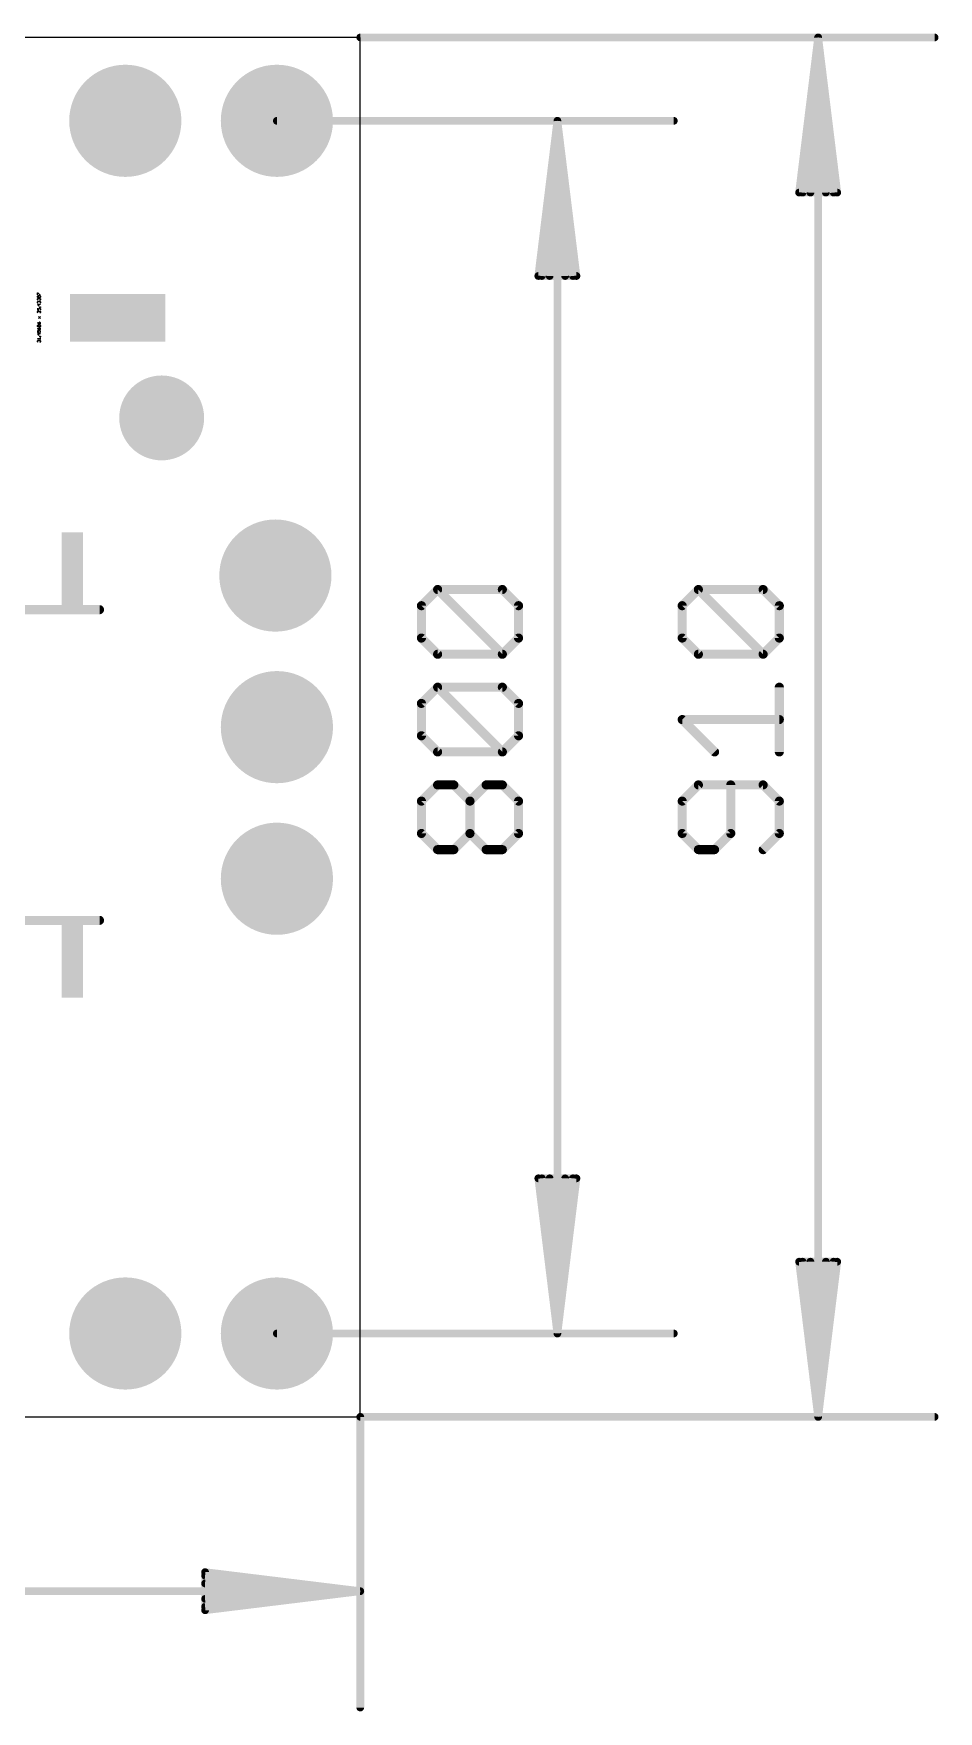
# Model space of a CAD drawing. Extents: x 0.41 to 2.6, y -0.19 to 1.05.
# Drawn here: x 1.999 to 2.596, y -0.194 to 0.913 of the extents above; entities that cross this region are included whole.
import ezdxf

# ---------------------------------------------------------------- set-up
doc = ezdxf.new("R2010")
doc.units = 0
for name, color, linetype in [('17', 82, 'CONTINUOUS'), ('20', 7, 'CONTINUOUS'), ('51', 53, 'CONTINUOUS')]:
    doc.layers.add(name, color=color, linetype=linetype)

# ---------------------------------------------------------------- blocks, each defined once
blk = doc.blocks.new('RECT')
blk.add_solid([(-0.5, -0.5), (0.5, -0.5), (-0.5, 0.5), (0.5, 0.5)])
blk = doc.blocks.new('ROUNDP')
at = {"const_width": 0.5}
blk.add_lwpolyline([(0, -0.25, 1), (0, 0.25, 1), (0, -0.25)], format="xyb", dxfattribs=at)

msp = doc.modelspace()

# ---------------------------------------------------------------- linework, layer by layer
at = {"layer": '20'}
for p, q in [((2.215, 0.91), (0.455, 0.91)), ((2.215, 0), (2.215, 0.91)), ((0.455, 0), (2.215, 0))]:
    msp.add_line(p, q, dxfattribs=at)
at = {"layer": '51'}
for p, q in [((2.001998, 0.740158), (2.001998, 0.741492)), ((2.001998, 0.741492), (2.002332, 0.741492)), ((2.001998, 0.739317), (2.002332, 0.739651)), ((2.001998, 0.73865), (2.001998, 0.739317)), ((2.002332, 0.738316), (2.001998, 0.73865)), ((2.001998, 0.737476), (2.002332, 0.737809)), ((2.001998, 0.736808), (2.001998, 0.737476)), ((2.002332, 0.736475), (2.001998, 0.736808)), ((2.001998, 0.735634), (2.002332, 0.735968)), ((2.001998, 0.734967), (2.001998, 0.735634)), ((2.002332, 0.734633), (2.001998, 0.734967)), ((2.004, 0.733792), (2.001998, 0.733792)), ((2.001998, 0.733792), (2.002999, 0.732792)), ((2.001998, 0.731364), (2.001998, 0.730029)), ((2.002332, 0.741492), (2.003666, 0.740158)), ((2.002332, 0.739651), (2.003666, 0.739651)), ((2.003666, 0.738316), (2.002332, 0.739651)), ((2.003666, 0.738316), (2.002332, 0.738316)), ((2.002332, 0.737809), (2.002666, 0.737809)), ((2.002332, 0.735968), (2.002666, 0.735968)), ((2.002666, 0.737809), (2.002999, 0.737476)), ((2.002666, 0.735968), (2.002999, 0.735634)), ((2.002666, 0.73103), (2.002999, 0.731364)), ((2.002666, 0.730697), (2.002666, 0.73103)), ((2.002999, 0.730029), (2.002666, 0.730697)), ((2.002999, 0.737476), (2.003333, 0.737809)), ((2.002999, 0.737476), (2.002999, 0.737142)), ((2.002999, 0.735634), (2.003333, 0.735968)), ((2.002999, 0.735634), (2.002999, 0.7353)), ((2.002999, 0.732792), (2.002999, 0.734126)), ((2.002999, 0.731364), (2.003666, 0.731364)), ((2.003333, 0.737809), (2.003666, 0.737809)), ((2.003333, 0.735968), (2.003666, 0.735968)), ((2.003666, 0.740158), (2.004, 0.740158)), ((2.003666, 0.739651), (2.004, 0.739317)), ((2.004, 0.73865), (2.003666, 0.738316)), ((2.003666, 0.737809), (2.004, 0.737476)), ((2.004, 0.736808), (2.003666, 0.736475)), ((2.003666, 0.735968), (2.004, 0.735634)), ((2.004, 0.734967), (2.003666, 0.734633)), ((2.003666, 0.731871), (2.003666, 0.732204)), ((2.003666, 0.732204), (2.004, 0.732204)), ((2.004, 0.731871), (2.003666, 0.731871)), ((2.003666, 0.731364), (2.004, 0.73103)), ((2.004, 0.739317), (2.004, 0.73865)), ((2.004, 0.737476), (2.004, 0.736808)), ((2.004, 0.735634), (2.004, 0.734967)), ((2.004, 0.732204), (2.004, 0.731871)), ((2.004, 0.73103), (2.004, 0.730363)), ((2.001998, 0.730029), (2.002999, 0.730029)), ((2.001998, 0.729189), (2.002332, 0.729522)), ((2.001998, 0.728521), (2.001998, 0.729189)), ((2.002332, 0.728188), (2.001998, 0.728521)), ((2.001998, 0.722156), (2.002332, 0.721489)), ((2.001998, 0.719981), (2.002332, 0.720315)), ((2.001998, 0.719314), (2.001998, 0.719981)), ((2.002332, 0.729522), (2.002666, 0.729522)), ((2.002332, 0.721489), (2.002999, 0.720822)), ((2.002332, 0.720315), (2.003666, 0.720315)), ((2.003666, 0.71898), (2.002332, 0.720315)), ((2.002666, 0.729522), (2.002999, 0.729189)), ((2.002666, 0.724505), (2.004, 0.725839)), ((2.004, 0.724505), (2.002666, 0.725839)), ((2.002999, 0.729189), (2.003333, 0.729522)), ((2.002999, 0.729189), (2.002999, 0.728855)), ((2.003333, 0.722156), (2.002999, 0.721822)), ((2.002999, 0.721822), (2.002999, 0.720822)), ((2.002999, 0.720822), (2.003666, 0.720822)), ((2.003333, 0.729522), (2.003666, 0.729522)), ((2.003666, 0.722156), (2.003333, 0.722156)), ((2.004, 0.730363), (2.003666, 0.730029)), ((2.003666, 0.729522), (2.004, 0.729189)), ((2.004, 0.728521), (2.003666, 0.728188)), ((2.004, 0.721822), (2.003666, 0.722156)), ((2.003666, 0.720822), (2.004, 0.721155)), ((2.003666, 0.720315), (2.004, 0.719981)), ((2.004, 0.729189), (2.004, 0.728521)), ((2.004, 0.721155), (2.004, 0.721822)), ((2.004, 0.719981), (2.004, 0.719314)), ((2.002332, 0.71898), (2.001998, 0.719314)), ((2.001998, 0.718473), (2.002332, 0.717806)), ((2.002332, 0.716632), (2.001998, 0.716298)), ((2.001998, 0.716298), (2.001998, 0.715631)), ((2.001998, 0.715631), (2.002332, 0.715297)), ((2.004, 0.714456), (2.001998, 0.714456)), ((2.001998, 0.714456), (2.002999, 0.713456)), ((2.002666, 0.710693), (2.001998, 0.71136)), ((2.001998, 0.71136), (2.004, 0.71136)), ((2.001998, 0.709852), (2.002332, 0.710186)), ((2.001998, 0.709185), (2.001998, 0.709852)), ((2.002332, 0.708852), (2.001998, 0.709185)), ((2.003666, 0.71898), (2.002332, 0.71898)), ((2.002332, 0.717806), (2.002999, 0.717139)), ((2.003666, 0.716632), (2.002332, 0.716632)), ((2.002332, 0.715297), (2.002666, 0.715297)), ((2.002332, 0.710186), (2.002666, 0.710186)), ((2.002666, 0.715297), (2.002999, 0.715631)), ((2.002666, 0.710186), (2.002999, 0.709852)), ((2.003333, 0.718473), (2.002999, 0.718139)), ((2.002999, 0.718139), (2.002999, 0.717139)), ((2.002999, 0.717139), (2.003666, 0.717139)), ((2.002999, 0.715631), (2.002999, 0.716632)), ((2.002999, 0.713456), (2.002999, 0.71479)), ((2.002999, 0.709852), (2.003333, 0.710186)), ((2.002999, 0.709852), (2.002999, 0.709519)), ((2.003666, 0.718473), (2.003333, 0.718473)), ((2.003333, 0.710186), (2.003666, 0.710186)), ((2.004, 0.719314), (2.003666, 0.71898)), ((2.004, 0.718139), (2.003666, 0.718473)), ((2.003666, 0.717139), (2.004, 0.717472)), ((2.004, 0.716298), (2.003666, 0.716632)), ((2.003666, 0.715297), (2.004, 0.715631)), ((2.003666, 0.712535), (2.003666, 0.712868)), ((2.003666, 0.712868), (2.004, 0.712868)), ((2.004, 0.712535), (2.003666, 0.712535)), ((2.003666, 0.710186), (2.004, 0.709852)), ((2.004, 0.709185), (2.003666, 0.708852)), ((2.004, 0.717472), (2.004, 0.718139)), ((2.004, 0.715631), (2.004, 0.716298)), ((2.004, 0.712868), (2.004, 0.712535)), ((2.004, 0.710693), (2.004, 0.712028)), ((2.004, 0.709852), (2.004, 0.709185))]:
    msp.add_line(p, q, dxfattribs=at)
for points, const_width in [([(2.215, 0.91), (2.593772, 0.91)], 0.005118), ([(2.517, 0.91), (2.504431, 0.807638)], 0.005118), ([(2.517, 0.91), (2.506764, 0.807638)], 0.005118), ([(2.517, 0.91), (2.511882, 0.807638)], 0.005118), ([(2.517, 0.91), (2.517, 0)], 0.005118), ([(2.529569, 0.807638), (2.517, 0.91)], 0.005118), ([(2.522118, 0.807638), (2.517, 0.91)], 0.005118), ([(2.527236, 0.807638), (2.517, 0.91)], 0.005118), ([(2.16, 0.855), (2.421772, 0.855)], 0.005118), ([(2.345, 0.855), (2.332431, 0.752638)], 0.005118), ([(2.345, 0.855), (2.334764, 0.752638)], 0.005118), ([(2.345, 0.855), (2.339882, 0.752638)], 0.005118), ([(2.345, 0.855), (2.345, 0.055)], 0.005118), ([(2.357569, 0.752638), (2.345, 0.855)], 0.005118), ([(2.350118, 0.752638), (2.345, 0.855)], 0.005118), ([(2.355236, 0.752638), (2.345, 0.855)], 0.005118), ([(2.504431, 0.807638), (2.529569, 0.807638)], 0.005118), ([(2.332431, 0.752638), (2.357569, 0.752638)], 0.005118), ([(2.255327, 0.535125), (2.266003, 0.545801)], 0.006), ([(2.266003, 0.545801), (2.308706, 0.545801)], 0.006), ([(2.308706, 0.503098), (2.266003, 0.545801)], 0.006), ([(2.308706, 0.545801), (2.319382, 0.535125)], 0.006), ([(2.427327, 0.535125), (2.438003, 0.545801)], 0.006), ([(2.438003, 0.545801), (2.480706, 0.545801)], 0.006), ([(2.480706, 0.503098), (2.438003, 0.545801)], 0.006), ([(2.480706, 0.545801), (2.491382, 0.535125)], 0.006), ([(2.042992, 0.53248), (1.857008, 0.53248)], 0.006), ([(2.255327, 0.513774), (2.255327, 0.535125)], 0.006), ([(2.319382, 0.535125), (2.319382, 0.513774)], 0.006), ([(2.427327, 0.513774), (2.427327, 0.535125)], 0.006), ([(2.491382, 0.535125), (2.491382, 0.513774)], 0.006), ([(2.266003, 0.503098), (2.255327, 0.513774)], 0.006), ([(2.319382, 0.513774), (2.308706, 0.503098)], 0.006), ([(2.438003, 0.503098), (2.427327, 0.513774)], 0.006), ([(2.491382, 0.513774), (2.480706, 0.503098)], 0.006), ([(2.308706, 0.503098), (2.266003, 0.503098)], 0.006), ([(2.480706, 0.503098), (2.438003, 0.503098)], 0.006), ([(2.255327, 0.470671), (2.266003, 0.481346)], 0.006), ([(2.266003, 0.481346), (2.308706, 0.481346)], 0.006), ([(2.308706, 0.438643), (2.266003, 0.481346)], 0.006), ([(2.308706, 0.481346), (2.319382, 0.470671)], 0.006), ([(2.491382, 0.438643), (2.491382, 0.481346)], 0.006), ([(2.255327, 0.449319), (2.255327, 0.470671)], 0.006), ([(2.319382, 0.470671), (2.319382, 0.449319)], 0.006), ([(2.448679, 0.438643), (2.427327, 0.459995)], 0.006), ([(2.427327, 0.459995), (2.491382, 0.459995)], 0.006), ([(2.266003, 0.438643), (2.255327, 0.449319)], 0.006), ([(2.319382, 0.449319), (2.308706, 0.438643)], 0.006), ([(2.308706, 0.438643), (2.266003, 0.438643)], 0.006), ([(2.255327, 0.406216), (2.266003, 0.416891)], 0.006), ([(2.266003, 0.416891), (2.276679, 0.416891)], 0.006), ([(2.276679, 0.416891), (2.287355, 0.406216)], 0.006), ([(2.287355, 0.406216), (2.29803, 0.416891)], 0.006), ([(2.29803, 0.416891), (2.308706, 0.416891)], 0.006), ([(2.308706, 0.416891), (2.319382, 0.406216)], 0.006), ([(2.438003, 0.416891), (2.427327, 0.406216)], 0.006), ([(2.480706, 0.416891), (2.438003, 0.416891)], 0.006), ([(2.459355, 0.384864), (2.459355, 0.416891)], 0.006), ([(2.491382, 0.406216), (2.480706, 0.416891)], 0.006), ([(2.255327, 0.384864), (2.255327, 0.406216)], 0.006), ([(2.287355, 0.384864), (2.287355, 0.406216)], 0.006), ([(2.319382, 0.406216), (2.319382, 0.384864)], 0.006), ([(2.427327, 0.406216), (2.427327, 0.384864)], 0.006), ([(2.491382, 0.384864), (2.491382, 0.406216)], 0.006), ([(2.266003, 0.374188), (2.255327, 0.384864)], 0.006), ([(2.287355, 0.384864), (2.276679, 0.374188)], 0.006), ([(2.29803, 0.374188), (2.287355, 0.384864)], 0.006), ([(2.319382, 0.384864), (2.308706, 0.374188)], 0.006), ([(2.427327, 0.384864), (2.438003, 0.374188)], 0.006), ([(2.448679, 0.374188), (2.459355, 0.384864)], 0.006), ([(2.480706, 0.374188), (2.491382, 0.384864)], 0.006), ([(2.276679, 0.374188), (2.266003, 0.374188)], 0.006), ([(2.308706, 0.374188), (2.29803, 0.374188)], 0.006), ([(2.438003, 0.374188), (2.448679, 0.374188)], 0.006), ([(1.857008, 0.32752), (2.042992, 0.32752)], 0.006), ([(2.345, 0.055), (2.332431, 0.157362)], 0.005118), ([(2.332431, 0.157362), (2.357569, 0.157362)], 0.005118), ([(2.345, 0.055), (2.334764, 0.157362)], 0.005118), ([(2.345, 0.055), (2.339882, 0.157362)], 0.005118), ([(2.357569, 0.157362), (2.345, 0.055)], 0.005118), ([(2.350118, 0.157362), (2.345, 0.055)], 0.005118), ([(2.355236, 0.157362), (2.345, 0.055)], 0.005118), ([(2.517, 0), (2.504431, 0.102362)], 0.005118), ([(2.504431, 0.102362), (2.529569, 0.102362)], 0.005118), ([(2.517, 0), (2.506764, 0.102362)], 0.005118), ([(2.517, 0), (2.511882, 0.102362)], 0.005118), ([(2.529569, 0.102362), (2.517, 0)], 0.005118), ([(2.522118, 0.102362), (2.517, 0)], 0.005118), ([(2.527236, 0.102362), (2.517, 0)], 0.005118), ([(2.16, 0.055), (2.421772, 0.055)], 0.005118), ([(2.215, 0), (2.593772, 0)], 0.005118), ([(2.215, 0), (2.215, -0.191772)], 0.005118), ([(2.215, -0.115), (2.112638, -0.102431)], 0.005118), ([(2.112638, -0.102431), (2.112638, -0.127569)], 0.005118), ([(2.215, -0.115), (2.112638, -0.104764)], 0.005118), ([(2.215, -0.115), (2.112638, -0.109882)], 0.005118), ([(0.455, -0.115), (2.215, -0.115)], 0.005118), ([(2.112638, -0.127569), (2.215, -0.115)], 0.005118), ([(2.112638, -0.120118), (2.215, -0.115)], 0.005118), ([(2.112638, -0.125236), (2.215, -0.115)], 0.005118)]:
    msp.add_lwpolyline(points, dxfattribs=dict(at, const_width=const_width))
for points, const_width in [([(2.215, 0.91128, 1), (2.215, 0.90872)], 0.002559), ([(2.51828, 0.91, 1), (2.51572, 0.91)], 0.002559), ([(2.51827, 0.910156, 1), (2.51573, 0.909844)], 0.002559), ([(2.518278, 0.910064, 1), (2.515722, 0.909936)], 0.002559), ([(2.518273, 0.910127, 1), (2.515727, 0.909873)], 0.002559), ([(2.518278, 0.909936, 1), (2.515722, 0.910064)], 0.002559), ([(2.518273, 0.909873, 1), (2.515727, 0.910127)], 0.002559), ([(2.51827, 0.909844, 1), (2.51573, 0.910156)], 0.002559), ([(2.593772, 0.90872, 1), (2.593772, 0.91128)], 0.002559), ([(2.16, 0.85628, 1), (2.16, 0.85372)], 0.002559), ([(2.34628, 0.855, 1), (2.34372, 0.855)], 0.002559), ([(2.34627, 0.855156, 1), (2.34373, 0.854844)], 0.002559), ([(2.346278, 0.855064, 1), (2.343722, 0.854936)], 0.002559), ([(2.346273, 0.855127, 1), (2.343727, 0.854873)], 0.002559), ([(2.346278, 0.854936, 1), (2.343722, 0.855064)], 0.002559), ([(2.346273, 0.854873, 1), (2.343727, 0.855127)], 0.002559), ([(2.34627, 0.854844, 1), (2.34373, 0.855156)], 0.002559), ([(2.421772, 0.85372, 1), (2.421772, 0.85628)], 0.002559), ([(2.504431, 0.808917, 1), (2.504431, 0.806358)], 0.002559), ([(2.503161, 0.807794, 1), (2.505701, 0.807482)], 0.002559), ([(2.505491, 0.807765, 1), (2.508037, 0.80751)], 0.002559), ([(2.510604, 0.807702, 1), (2.51316, 0.807574)], 0.002559), ([(2.52084, 0.807574, 1), (2.523396, 0.807702)], 0.002559), ([(2.525963, 0.80751, 1), (2.528509, 0.807765)], 0.002559), ([(2.528299, 0.807482, 1), (2.530839, 0.807794)], 0.002559), ([(2.529569, 0.806358, 1), (2.529569, 0.808917)], 0.002559), ([(2.332431, 0.753917, 1), (2.332431, 0.751358)], 0.002559), ([(2.331161, 0.752794, 1), (2.333701, 0.752482)], 0.002559), ([(2.333491, 0.752765, 1), (2.336037, 0.75251)], 0.002559), ([(2.338604, 0.752702, 1), (2.34116, 0.752574)], 0.002559), ([(2.34884, 0.752574, 1), (2.351396, 0.752702)], 0.002559), ([(2.353963, 0.75251, 1), (2.356509, 0.752765)], 0.002559), ([(2.356299, 0.752482, 1), (2.358839, 0.752794)], 0.002559), ([(2.357569, 0.751358, 1), (2.357569, 0.753917)], 0.002559), ([(2.267064, 0.546862, 1), (2.264942, 0.544741)], 0.003), ([(2.266003, 0.547301, 1), (2.266003, 0.544301)], 0.003), ([(2.267064, 0.544741, 1), (2.264942, 0.546862)], 0.003), ([(2.309767, 0.546862, 1), (2.307646, 0.544741)], 0.003), ([(2.308706, 0.544301, 1), (2.308706, 0.547301)], 0.003), ([(2.439064, 0.546862, 1), (2.436942, 0.544741)], 0.003), ([(2.438003, 0.547301, 1), (2.438003, 0.544301)], 0.003), ([(2.439064, 0.544741, 1), (2.436942, 0.546862)], 0.003), ([(2.481767, 0.546862, 1), (2.479646, 0.544741)], 0.003), ([(2.480706, 0.544301, 1), (2.480706, 0.547301)], 0.003), ([(2.042992, 0.53098, 1), (2.042992, 0.53398)], 0.003), ([(2.256827, 0.535125, 1), (2.253827, 0.535125)], 0.003), ([(2.254267, 0.536186, 1), (2.256388, 0.534065)], 0.003), ([(2.320882, 0.535125, 1), (2.317882, 0.535125)], 0.003), ([(2.318321, 0.534065, 1), (2.320443, 0.536186)], 0.003), ([(2.428827, 0.535125, 1), (2.425827, 0.535125)], 0.003), ([(2.426267, 0.536186, 1), (2.428388, 0.534065)], 0.003), ([(2.492882, 0.535125, 1), (2.489882, 0.535125)], 0.003), ([(2.490321, 0.534065, 1), (2.492443, 0.536186)], 0.003), ([(2.256388, 0.514835, 1), (2.254267, 0.512713)], 0.003), ([(2.253827, 0.513774, 1), (2.256827, 0.513774)], 0.003), ([(2.317882, 0.513774, 1), (2.320882, 0.513774)], 0.003), ([(2.320443, 0.512713, 1), (2.318321, 0.514835)], 0.003), ([(2.428388, 0.514835, 1), (2.426267, 0.512713)], 0.003), ([(2.425827, 0.513774, 1), (2.428827, 0.513774)], 0.003), ([(2.489882, 0.513774, 1), (2.492882, 0.513774)], 0.003), ([(2.492443, 0.512713, 1), (2.490321, 0.514835)], 0.003), ([(2.266003, 0.504598, 1), (2.266003, 0.501598)], 0.003), ([(2.264942, 0.502038, 1), (2.267064, 0.504159)], 0.003), ([(2.307646, 0.504159, 1), (2.309767, 0.502038)], 0.003), ([(2.307646, 0.502038, 1), (2.309767, 0.504159)], 0.003), ([(2.308706, 0.501598, 1), (2.308706, 0.504598)], 0.003), ([(2.438003, 0.504598, 1), (2.438003, 0.501598)], 0.003), ([(2.436942, 0.502038, 1), (2.439064, 0.504159)], 0.003), ([(2.479646, 0.504159, 1), (2.481767, 0.502038)], 0.003), ([(2.479646, 0.502038, 1), (2.481767, 0.504159)], 0.003), ([(2.480706, 0.501598, 1), (2.480706, 0.504598)], 0.003), ([(2.267064, 0.482407, 1), (2.264942, 0.480286)], 0.003), ([(2.266003, 0.482846, 1), (2.266003, 0.479846)], 0.003), ([(2.267064, 0.480286, 1), (2.264942, 0.482407)], 0.003), ([(2.309767, 0.482407, 1), (2.307646, 0.480286)], 0.003), ([(2.308706, 0.479846, 1), (2.308706, 0.482846)], 0.003), ([(2.492882, 0.481346, 1), (2.489882, 0.481346)], 0.003), ([(2.256827, 0.470671, 1), (2.253827, 0.470671)], 0.003), ([(2.254267, 0.471731, 1), (2.256388, 0.46961)], 0.003), ([(2.320882, 0.470671, 1), (2.317882, 0.470671)], 0.003), ([(2.318321, 0.46961, 1), (2.320443, 0.471731)], 0.003), ([(2.427327, 0.461495, 1), (2.427327, 0.458495)], 0.003), ([(2.428388, 0.461055, 1), (2.426267, 0.458934)], 0.003), ([(2.491382, 0.458495, 1), (2.491382, 0.461495)], 0.003), ([(2.256388, 0.45038, 1), (2.254267, 0.448258)], 0.003), ([(2.253827, 0.449319, 1), (2.256827, 0.449319)], 0.003), ([(2.317882, 0.449319, 1), (2.320882, 0.449319)], 0.003), ([(2.320443, 0.448258, 1), (2.318321, 0.45038)], 0.003), ([(2.266003, 0.440143, 1), (2.266003, 0.437143)], 0.003), ([(2.264942, 0.437583, 1), (2.267064, 0.439704)], 0.003), ([(2.307646, 0.439704, 1), (2.309767, 0.437583)], 0.003), ([(2.307646, 0.437583, 1), (2.309767, 0.439704)], 0.003), ([(2.308706, 0.437143, 1), (2.308706, 0.440143)], 0.003), ([(2.447618, 0.437583, 1), (2.449739, 0.439704)], 0.003), ([(2.489882, 0.438643, 1), (2.492882, 0.438643)], 0.003), ([(2.266003, 0.418391, 1), (2.266003, 0.415391)], 0.003), ([(2.267064, 0.415831, 1), (2.264942, 0.417952)], 0.003), ([(2.277739, 0.417952, 1), (2.275618, 0.415831)], 0.003), ([(2.276679, 0.415391, 1), (2.276679, 0.418391)], 0.003), ([(2.29803, 0.418391, 1), (2.29803, 0.415391)], 0.003), ([(2.299091, 0.415831, 1), (2.29697, 0.417952)], 0.003), ([(2.309767, 0.417952, 1), (2.307646, 0.415831)], 0.003), ([(2.308706, 0.415391, 1), (2.308706, 0.418391)], 0.003), ([(2.438003, 0.418391, 1), (2.438003, 0.415391)], 0.003), ([(2.439064, 0.415831, 1), (2.436942, 0.417952)], 0.003), ([(2.460855, 0.416891, 1), (2.457855, 0.416891)], 0.003), ([(2.481767, 0.417952, 1), (2.479646, 0.415831)], 0.003), ([(2.480706, 0.415391, 1), (2.480706, 0.418391)], 0.003), ([(2.256827, 0.406216, 1), (2.253827, 0.406216)], 0.003), ([(2.254267, 0.407276, 1), (2.256388, 0.405155)], 0.003), ([(2.288855, 0.406216, 1), (2.285855, 0.406216)], 0.003), ([(2.286294, 0.407276, 1), (2.288415, 0.405155)], 0.003), ([(2.286294, 0.405155, 1), (2.288415, 0.407276)], 0.003), ([(2.320882, 0.406216, 1), (2.317882, 0.406216)], 0.003), ([(2.318321, 0.405155, 1), (2.320443, 0.407276)], 0.003), ([(2.428827, 0.406216, 1), (2.425827, 0.406216)], 0.003), ([(2.426267, 0.407276, 1), (2.428388, 0.405155)], 0.003), ([(2.492882, 0.406216, 1), (2.489882, 0.406216)], 0.003), ([(2.490321, 0.405155, 1), (2.492443, 0.407276)], 0.003), ([(2.256388, 0.385925, 1), (2.254267, 0.383803)], 0.003), ([(2.288415, 0.385925, 1), (2.286294, 0.383803)], 0.003), ([(2.288415, 0.383803, 1), (2.286294, 0.385925)], 0.003), ([(2.320443, 0.383803, 1), (2.318321, 0.385925)], 0.003), ([(2.428388, 0.385925, 1), (2.426267, 0.383803)], 0.003), ([(2.460415, 0.383803, 1), (2.458294, 0.385925)], 0.003), ([(2.492443, 0.383803, 1), (2.490321, 0.385925)], 0.003), ([(2.253827, 0.384864, 1), (2.256827, 0.384864)], 0.003), ([(2.266003, 0.375688, 1), (2.266003, 0.372688)], 0.003), ([(2.264942, 0.373128, 1), (2.267064, 0.375249)], 0.003), ([(2.275618, 0.375249, 1), (2.277739, 0.373128)], 0.003), ([(2.276679, 0.372688, 1), (2.276679, 0.375688)], 0.003), ([(2.285855, 0.384864, 1), (2.288855, 0.384864)], 0.003), ([(2.29803, 0.375688, 1), (2.29803, 0.372688)], 0.003), ([(2.29697, 0.373128, 1), (2.299091, 0.375249)], 0.003), ([(2.307646, 0.375249, 1), (2.309767, 0.373128)], 0.003), ([(2.308706, 0.372688, 1), (2.308706, 0.375688)], 0.003), ([(2.317882, 0.384864, 1), (2.320882, 0.384864)], 0.003), ([(2.425827, 0.384864, 1), (2.428827, 0.384864)], 0.003), ([(2.438003, 0.375688, 1), (2.438003, 0.372688)], 0.003), ([(2.436942, 0.373128, 1), (2.439064, 0.375249)], 0.003), ([(2.447618, 0.375249, 1), (2.449739, 0.373128)], 0.003), ([(2.448679, 0.372688, 1), (2.448679, 0.375688)], 0.003), ([(2.457855, 0.384864, 1), (2.460855, 0.384864)], 0.003), ([(2.479646, 0.375249, 1), (2.481767, 0.373128)], 0.003), ([(2.489882, 0.384864, 1), (2.492882, 0.384864)], 0.003), ([(2.042992, 0.32602, 1), (2.042992, 0.32902)], 0.003), ([(2.333701, 0.157518, 1), (2.331161, 0.157206)], 0.002559), ([(2.332431, 0.158642, 1), (2.332431, 0.156083)], 0.002559), ([(2.336037, 0.15749, 1), (2.333491, 0.157235)], 0.002559), ([(2.34116, 0.157426, 1), (2.338604, 0.157298)], 0.002559), ([(2.351396, 0.157298, 1), (2.34884, 0.157426)], 0.002559), ([(2.356509, 0.157235, 1), (2.353963, 0.15749)], 0.002559), ([(2.358839, 0.157206, 1), (2.356299, 0.157518)], 0.002559), ([(2.357569, 0.156083, 1), (2.357569, 0.158642)], 0.002559), ([(2.505701, 0.102518, 1), (2.503161, 0.102206)], 0.002559), ([(2.504431, 0.103642, 1), (2.504431, 0.101083)], 0.002559), ([(2.508037, 0.10249, 1), (2.505491, 0.102235)], 0.002559), ([(2.51316, 0.102426, 1), (2.510604, 0.102298)], 0.002559), ([(2.523396, 0.102298, 1), (2.52084, 0.102426)], 0.002559), ([(2.528509, 0.102235, 1), (2.525963, 0.10249)], 0.002559), ([(2.530839, 0.102206, 1), (2.528299, 0.102518)], 0.002559), ([(2.529569, 0.101083, 1), (2.529569, 0.103642)], 0.002559), ([(2.16, 0.05628, 1), (2.16, 0.05372)], 0.002559), ([(2.34372, 0.055, 1), (2.34628, 0.055)], 0.002559), ([(2.34373, 0.055156, 1), (2.34627, 0.054844)], 0.002559), ([(2.343727, 0.055127, 1), (2.346273, 0.054873)], 0.002559), ([(2.343722, 0.055064, 1), (2.346278, 0.054936)], 0.002559), ([(2.343722, 0.054936, 1), (2.346278, 0.055064)], 0.002559), ([(2.343727, 0.054873, 1), (2.346273, 0.055127)], 0.002559), ([(2.34373, 0.054844, 1), (2.34627, 0.055156)], 0.002559), ([(2.421772, 0.05372, 1), (2.421772, 0.05628)], 0.002559), ([(2.215, 0.00128, 1), (2.215, -0.00128)], 0.002559), ([(2.21628, 0, 1), (2.21372, 0)], 0.002559), ([(2.51573, 0.000156, 1), (2.51827, -0.000156)], 0.002559), ([(2.515727, 0.000127, 1), (2.518273, -0.000127)], 0.002559), ([(2.515722, 0.000064, 1), (2.518278, -0.000064)], 0.002559), ([(2.51572, 0, 1), (2.51828, 0)], 0.002559), ([(2.515722, -0.000064, 1), (2.518278, 0.000064)], 0.002559), ([(2.515727, -0.000127, 1), (2.518273, 0.000127)], 0.002559), ([(2.51573, -0.000156, 1), (2.51827, 0.000156)], 0.002559), ([(2.593772, -0.00128, 1), (2.593772, 0.00128)], 0.002559), ([(2.112794, -0.101161, 1), (2.112482, -0.103701)], 0.002559), ([(2.113917, -0.102431, 1), (2.111358, -0.102431)], 0.002559), ([(2.112765, -0.103491, 1), (2.11251, -0.106037)], 0.002559), ([(2.112702, -0.108604, 1), (2.112574, -0.11116)], 0.002559), ([(2.112574, -0.11884, 1), (2.112702, -0.121396)], 0.002559), ([(2.215156, -0.11627, 1), (2.214844, -0.11373)], 0.002559), ([(2.214844, -0.11627, 1), (2.215156, -0.11373)], 0.002559), ([(2.215127, -0.116273, 1), (2.214873, -0.113727)], 0.002559), ([(2.214873, -0.116273, 1), (2.215127, -0.113727)], 0.002559), ([(2.215064, -0.116278, 1), (2.214936, -0.113722)], 0.002559), ([(2.214936, -0.116278, 1), (2.215064, -0.113722)], 0.002559), ([(2.215, -0.11628, 1), (2.215, -0.11372)], 0.002559), ([(2.11251, -0.123963, 1), (2.112765, -0.126509)], 0.002559), ([(2.112482, -0.126299, 1), (2.112794, -0.128839)], 0.002559), ([(2.111358, -0.127569, 1), (2.113917, -0.127569)], 0.002559), ([(2.21372, -0.191772, 1), (2.21628, -0.191772)], 0.002559)]:
    msp.add_lwpolyline(points, format="xyb", dxfattribs=dict(at, const_width=const_width))

# ---------------------------------------------------------------- block references
at = {"layer": '17', "xscale": 0.074, "yscale": 0.074}
for p, rotation in [((2.06, 0.855), 270), ((2.06, 0.855), 270), ((2.16, 0.855), 270), ((2.16, 0.855), 270), ((2.159, 0.555), 90), ((2.159, 0.555), 90), ((2.16, 0.355), 90), ((2.16, 0.355), 90), ((2.06, 0.055), 270), ((2.06, 0.055), 270), ((2.16, 0.055), 270), ((2.16, 0.055), 270)]:
    msp.add_blockref('ROUNDP', p, dxfattribs=dict(at, rotation=rotation))
at = {"layer": '17'}
for p, xscale, yscale in [((2.084, 0.659), 0.056, 0.056), ((2.084, 0.659), 0.056, 0.056), ((2.16, 0.455), 0.074, 0.074), ((2.16, 0.455), 0.074, 0.074)]:
    msp.add_blockref('ROUNDP', p, dxfattribs=dict(at, xscale=xscale, yscale=yscale))
at = {"layer": '51'}
for p, xscale, yscale, rotation in [((2.06, 0.855), 0.02, 0.02, 180), ((2.16, 0.855), 0.02, 0.02, 180), ((2.055, 0.725), 0.062992, 0.031496, 180), ((2.16, 0.455), 0.02, 0.02, 270), ((2.06, 0.055), 0.02, 0.02, 180), ((2.16, 0.055), 0.02, 0.02, 180)]:
    msp.add_blockref('RECT', p, dxfattribs=dict(at, xscale=xscale, yscale=yscale, rotation=rotation))
for p, xscale, yscale in [((2.025, 0.557953), 0.014, 0.051181), ((2.159, 0.555), 0.02, 0.02), ((2.16, 0.355), 0.02, 0.02), ((2.025, 0.302047), 0.014, 0.051181)]:
    msp.add_blockref('RECT', p, dxfattribs=dict(at, xscale=xscale, yscale=yscale))

doc.saveas('drawing.dxf')
